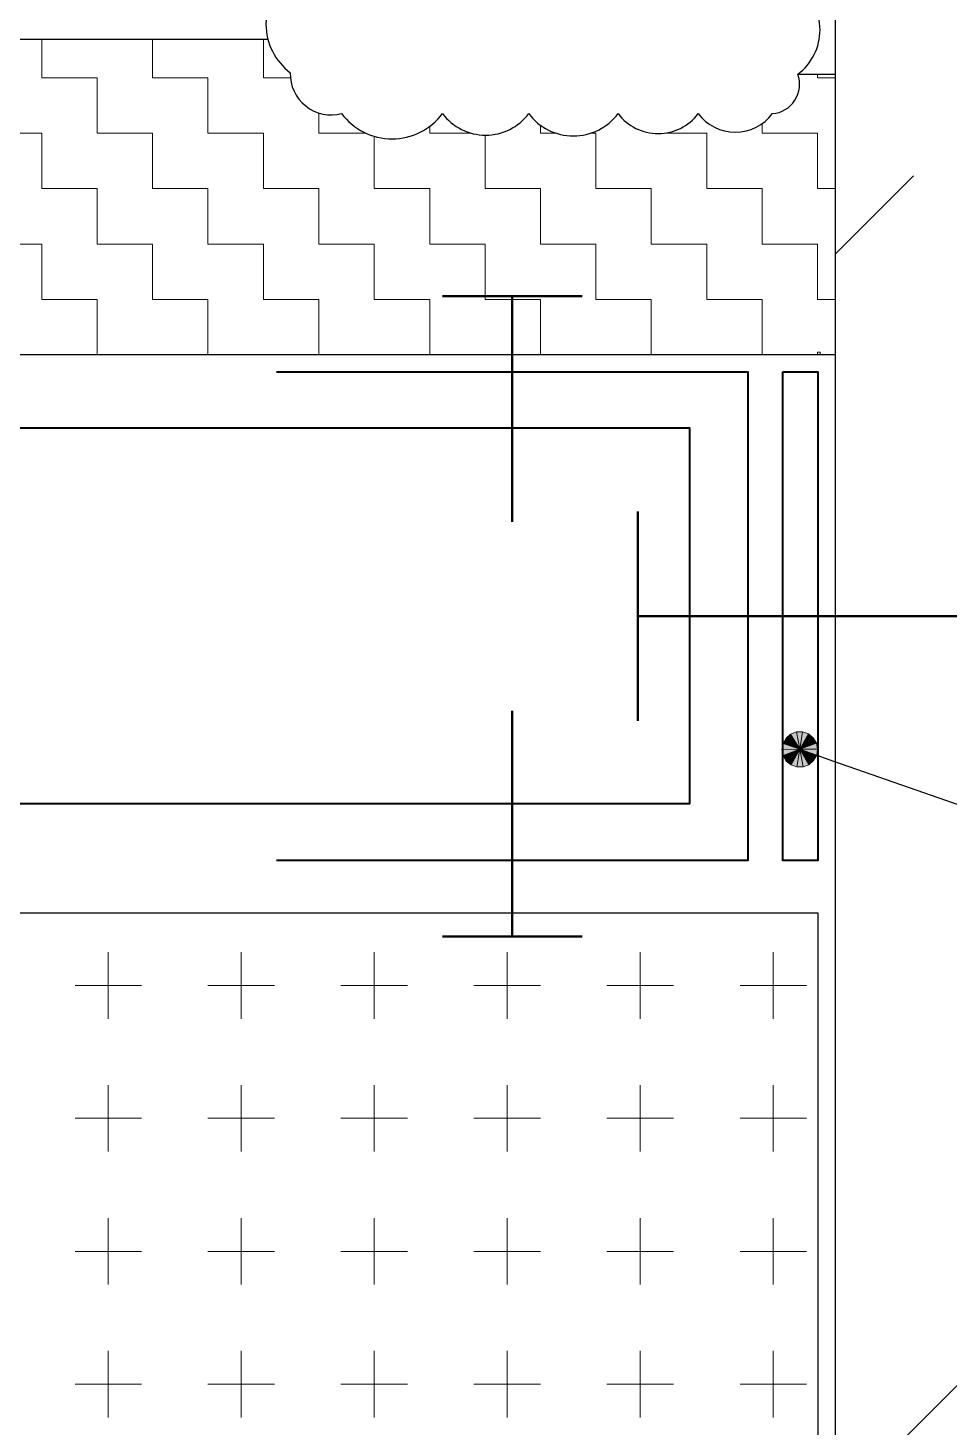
# Model space of a CAD drawing. Header units: millimetres. Extents: x 0 to 23.3, y 0 to 16.5.
# Drawn here: x 18.801 to 19.502, y 11.58 to 12.644 of the extents above; entities that cross this region are included whole.
import ezdxf

# ---------------------------------------------------------------- set-up
doc = ezdxf.new("R2010")
doc.units = ezdxf.units.MM
doc.layers.add('PDF _Геометрия', color=7, linetype='Continuous')
doc.layers.add('PDF _Сплошная заливка', color=7, linetype='Continuous')

msp = doc.modelspace()

# ---------------------------------------------------------------- linework, layer by layer
at = {"layer": 'PDF _Геометрия', "lineweight": 25}
for points in [[(21.6086, 13.4066), (19.4149, 13.4066), (19.4149, 10.0885), (21.6086, 10.0885)], [(19.4745, 12.5319), (19.4149, 12.4723)], [(19.9513, 12.0552), (19.4149, 11.5188)]]:
    msp.add_lwpolyline(points, dxfattribs=at)
for points in [[(19.0006, 12.6842, 0.500025), (19.0006, 12.6103, 0.500028), (19.0396, 12.5792, 0.500006), (19.1164, 12.5792, 0.500019), (19.1819, 12.5792, 0.500011), (19.2499, 12.5792, 0.499983), (19.3108, 12.5792, 0.499938), (19.3673, 12.5792, 0.499983), (19.3865, 12.6091), (19.4149, 12.6091), (19.4149, 12.3958), (18.4323, 12.3958), (18.4323, 12.6358), (18.9836, 12.6358)], [(19.3865, 12.6091, 0.499944), (19.3865, 12.6769, 0.49996)]]:
    msp.add_lwpolyline(points, format="xyb", dxfattribs=at)
at = {"layer": 'PDF _Геометрия', "lineweight": 18}
for points in [[(18.8537, 12.3958), (18.8537, 12.4379), (18.8116, 12.4379), (18.8116, 12.48), (18.7695, 12.48), (18.7695, 12.5222), (18.7273, 12.5222), (18.7273, 12.5643), (18.6852, 12.5643), (18.6852, 12.6065), (18.643, 12.6065), (18.643, 12.6358)], [(18.938, 12.3958), (18.938, 12.4379), (18.8959, 12.4379), (18.8959, 12.48), (18.8537, 12.48), (18.8537, 12.5222), (18.8116, 12.5222), (18.8116, 12.5643), (18.7695, 12.5643), (18.7695, 12.6065), (18.7273, 12.6065), (18.7273, 12.6358)], [(19.0223, 12.3958), (19.0223, 12.4379), (18.9802, 12.4379), (18.9802, 12.48), (18.938, 12.48), (18.938, 12.5222), (18.8959, 12.5222), (18.8959, 12.5643), (18.8537, 12.5643), (18.8537, 12.6065), (18.8116, 12.6065), (18.8116, 12.6358)], [(19.1066, 12.3958), (19.1066, 12.4379), (19.0644, 12.4379), (19.0644, 12.48), (19.0223, 12.48), (19.0223, 12.5222), (18.9802, 12.5222), (18.9802, 12.5643), (18.938, 12.5643), (18.938, 12.6065), (18.8959, 12.6065), (18.8959, 12.6358)], [(19.0008, 12.6065), (18.9802, 12.6065), (18.9802, 12.6358)], [(19.4149, 12.6065), (19.4016, 12.6065), (19.4016, 12.6091)], [(19.0581, 12.5643), (19.0223, 12.5643), (19.0223, 12.5797)], [(19.1382, 12.5643), (19.1066, 12.5643), (19.1066, 12.5695)], [(19.2027, 12.5643), (19.1909, 12.5643), (19.1909, 12.5704)], [(19.4149, 12.5222), (19.4016, 12.5222), (19.4016, 12.5643), (19.3594, 12.5643), (19.3594, 12.5716)], [(19.1909, 12.3958), (19.1909, 12.4379), (19.1487, 12.4379), (19.1487, 12.48), (19.1066, 12.48), (19.1066, 12.5222), (19.0644, 12.5222), (19.0644, 12.562)], [(19.2751, 12.3958), (19.2751, 12.4379), (19.233, 12.4379), (19.233, 12.48), (19.1909, 12.48), (19.1909, 12.5222), (19.1487, 12.5222), (19.1487, 12.5628)], [(19.3594, 12.3958), (19.3594, 12.4379), (19.3173, 12.4379), (19.3173, 12.48), (19.2751, 12.48), (19.2751, 12.5222), (19.233, 12.5222), (19.233, 12.5643), (19.2291, 12.5643)], [(19.2754, 12.5643), (19.2751, 12.5643), (19.2751, 12.5644)], [(19.4149, 12.4379), (19.4016, 12.4379), (19.4016, 12.48), (19.3594, 12.48), (19.3594, 12.5222), (19.3173, 12.5222), (19.3173, 12.5643), (19.2853, 12.5643)], [(18.8622, 11.8907), (18.8622, 11.9413)], [(18.9633, 11.8907), (18.9633, 11.9413)], [(19.0644, 11.8907), (19.0644, 11.9413)], [(19.1656, 11.8907), (19.1656, 11.9413)], [(19.2667, 11.8907), (19.2667, 11.9413)], [(19.3678, 11.8907), (19.3678, 11.9413)], [(18.8369, 11.916), (18.8874, 11.916)], [(18.938, 11.916), (18.9886, 11.916)], [(19.0391, 11.916), (19.0897, 11.916)], [(19.1403, 11.916), (19.1909, 11.916)], [(19.2414, 11.916), (19.292, 11.916)], [(19.3426, 11.916), (19.3931, 11.916)], [(18.8622, 11.7896), (18.8622, 11.8402)], [(18.9633, 11.7896), (18.9633, 11.8402)], [(19.0644, 11.7896), (19.0644, 11.8402)], [(19.1656, 11.7896), (19.1656, 11.8402)], [(19.2667, 11.7896), (19.2667, 11.8402)], [(19.3678, 11.7896), (19.3678, 11.8402)], [(18.8369, 11.8149), (18.8874, 11.8149)], [(18.938, 11.8149), (18.9886, 11.8149)], [(19.0391, 11.8149), (19.0897, 11.8149)], [(19.1403, 11.8149), (19.1909, 11.8149)], [(19.2414, 11.8149), (19.292, 11.8149)], [(19.3426, 11.8149), (19.3931, 11.8149)], [(18.8622, 11.6885), (18.8622, 11.739)], [(18.9633, 11.6885), (18.9633, 11.739)], [(19.0644, 11.6885), (19.0644, 11.739)], [(19.1656, 11.6885), (19.1656, 11.739)], [(19.2667, 11.6885), (19.2667, 11.739)], [(19.3678, 11.6885), (19.3678, 11.739)], [(18.8369, 11.7137), (18.8874, 11.7137)], [(18.938, 11.7137), (18.9886, 11.7137)], [(19.0391, 11.7137), (19.0897, 11.7137)], [(19.1403, 11.7137), (19.1909, 11.7137)], [(19.2414, 11.7137), (19.292, 11.7137)], [(19.3426, 11.7137), (19.3931, 11.7137)], [(18.8622, 11.5873), (18.8622, 11.6379)], [(18.9633, 11.5873), (18.9633, 11.6379)], [(19.0644, 11.5873), (19.0644, 11.6379)], [(19.1656, 11.5873), (19.1656, 11.6379)], [(19.2667, 11.5873), (19.2667, 11.6379)], [(19.3678, 11.5873), (19.3678, 11.6379)], [(18.8369, 11.6126), (18.8874, 11.6126)], [(18.938, 11.6126), (18.9886, 11.6126)], [(19.0391, 11.6126), (19.0897, 11.6126)], [(19.1403, 11.6126), (19.1909, 11.6126)], [(19.2414, 11.6126), (19.292, 11.6126)], [(19.3426, 11.6126), (19.3931, 11.6126)]]:
    msp.add_lwpolyline(points, dxfattribs=at)
at = {"layer": 'PDF _Геометрия', "color": 5, "lineweight": 50}
for points in [[(19.1163, 12.4404), (19.2225, 12.4404)], [(19.1694, 12.4404), (19.1694, 12.2687)], [(19.2649, 12.2765), (19.2649, 12.1172)], [(19.2649, 12.1968), (20.1276, 12.1968)], [(19.1694, 11.9533), (19.1694, 12.125)], [(19.1163, 11.9533), (19.2225, 11.9533)]]:
    msp.add_lwpolyline(points, dxfattribs=at)
at = {"layer": 'PDF _Геометрия', "lineweight": 5}
msp.add_lwpolyline([(19.4016, 12.3958), (19.4036, 12.3958), (19.4036, 12.3978), (19.4016, 12.3978)], close=True, dxfattribs=at)
at = {"layer": 'PDF _Геометрия', "color": 1, "lineweight": 40}
msp.add_lwpolyline([(18.9902, 12.3827), (19.3486, 12.3827), (19.3486, 12.011), (18.9902, 12.011)], dxfattribs=at)
at = {"layer": 'PDF _Геометрия', "color": 6, "lineweight": 40}
msp.add_lwpolyline([(19.3751, 12.3827), (19.4017, 12.3827), (19.4017, 12.011), (19.3751, 12.011)], close=True, dxfattribs=at)
at = {"layer": 'PDF _Геометрия', "color": 1, "lineweight": 40}
msp.add_lwpolyline([(18.4744, 12.3402), (19.3041, 12.3402), (19.3041, 12.0542), (18.4744, 12.0542)], close=True, dxfattribs=at)
at = {"layer": 'PDF _Геометрия', "color": 6, "lineweight": 0}
for points in [[(19.3776, 12.1041), (19.3753, 12.1), (19.3881, 12.0956)], [(19.3811, 12.1072), (19.3776, 12.1041), (19.3881, 12.0956)], [(19.3855, 12.1089), (19.3811, 12.1072), (19.3881, 12.0956)], [(19.3902, 12.109), (19.3855, 12.1089), (19.3881, 12.0956)], [(19.3947, 12.1074), (19.3902, 12.109), (19.3881, 12.0956)], [(19.3983, 12.1044), (19.3947, 12.1074), (19.3881, 12.0956)], [(19.4007, 12.1004), (19.3983, 12.1044), (19.3881, 12.0956)], [(19.3753, 12.1), (19.3745, 12.0954), (19.3881, 12.0956)], [(19.3745, 12.0954), (19.3754, 12.0908), (19.3881, 12.0956)], [(19.3754, 12.0908), (19.3778, 12.0867), (19.3881, 12.0956)], [(19.3778, 12.0867), (19.3814, 12.0837), (19.3881, 12.0956)], [(19.3814, 12.0837), (19.3859, 12.0822), (19.3881, 12.0956)], [(19.3859, 12.0822), (19.3906, 12.0823), (19.3881, 12.0956)], [(19.4016, 12.0958), (19.4007, 12.1004), (19.3881, 12.0956)], [(19.4009, 12.0911), (19.4016, 12.0958), (19.3881, 12.0956)], [(19.3906, 12.0823), (19.395, 12.0839), (19.3881, 12.0956)], [(19.395, 12.0839), (19.3986, 12.087), (19.3881, 12.0956)], [(19.3986, 12.087), (19.4009, 12.0911), (19.3881, 12.0956)]]:
    msp.add_lwpolyline(points, close=True, dxfattribs=at)
at = {"layer": 'PDF _Геометрия', "color": 6, "lineweight": 25}
msp.add_lwpolyline([(19.4009, 12.0911), (19.4137, 12.0867), (20.9536, 11.5504)], dxfattribs=at)
at = {"layer": 'PDF _Геометрия', "lineweight": 25}
msp.add_lwpolyline([(18.4323, 11.9712), (19.4017, 11.9712), (19.4017, 10.6771), (18.4323, 10.6771)], close=True, dxfattribs=at)
at = {"layer": 'PDF _Сплошная заливка', "color": 6, "lineweight": 25, "transparency": 33554559}
for points in [[(19.3776, 12.1041), (19.3753, 12.1), (19.3881, 12.0956)], [(19.3811, 12.1072), (19.3776, 12.1041), (19.3881, 12.0956)], [(19.3855, 12.1089), (19.3811, 12.1072), (19.3881, 12.0956)], [(19.3902, 12.109), (19.3855, 12.1089), (19.3881, 12.0956)], [(19.3947, 12.1074), (19.3902, 12.109), (19.3881, 12.0956)], [(19.3983, 12.1044), (19.3947, 12.1074), (19.3881, 12.0956)], [(19.4007, 12.1004), (19.3983, 12.1044), (19.3881, 12.0956)], [(19.3753, 12.1), (19.3745, 12.0954), (19.3881, 12.0956)], [(19.3745, 12.0954), (19.3754, 12.0908), (19.3881, 12.0956)], [(19.3754, 12.0908), (19.3778, 12.0867), (19.3881, 12.0956)], [(19.3778, 12.0867), (19.3814, 12.0837), (19.3881, 12.0956)], [(19.3814, 12.0837), (19.3859, 12.0822), (19.3881, 12.0956)], [(19.3859, 12.0822), (19.3906, 12.0823), (19.3881, 12.0956)], [(19.4016, 12.0958), (19.4007, 12.1004), (19.3881, 12.0956)], [(19.4009, 12.0911), (19.4016, 12.0958), (19.3881, 12.0956)], [(19.3906, 12.0823), (19.395, 12.0839), (19.3881, 12.0956)], [(19.395, 12.0839), (19.3986, 12.087), (19.3881, 12.0956)], [(19.3986, 12.087), (19.4009, 12.0911), (19.3881, 12.0956)]]:
    msp.add_solid(points, dxfattribs=at)

doc.saveas('drawing.dxf')
